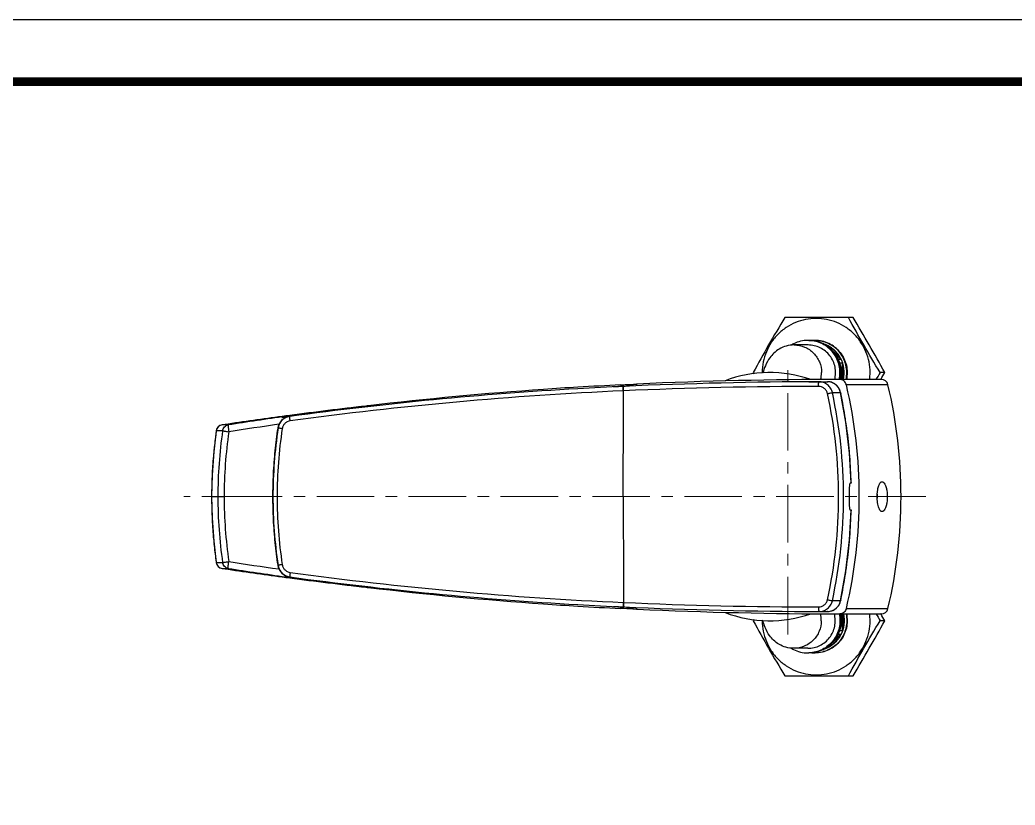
# Model space of a CAD drawing. Extents: x 0 to 790, y 0 to 579.
# Drawn here: x 356.9 to 573.4, y 407.9 to 578.8 of the extents above; entities that cross this region are included whole.
import ezdxf

# ---------------------------------------------------------------- set-up
doc = ezdxf.new("R2010")
doc.units = 0
doc.header["$LTSCALE"] = 10
doc.header["$MEASUREMENT"] = 0
doc.linetypes.add('CENTER', pattern=[2, 1.25, -0.25, 0.25, -0.25])
doc.linetypes.add('DOT', pattern=[0.2, 0.1, -0.1])
doc.layers.get('0').update_dxf_attribs({"linetype": 'CONTINUOUS'})
doc.layers.add('BODY', color=7, linetype='CONTINUOUS')
doc.layers.add('DEF_LAYER_ASSEM_MEMBER', color=7, linetype='CONTINUOUS')

msp = doc.modelspace()

# ---------------------------------------------------------------- linework, layer by layer
at = {"ltscale": 0.5}
msp.add_lwpolyline([(0, 0), (789.88, 0), (789.88, 578.76), (0, 578.76)], close=True, dxfattribs=at)
at = {"color": 5, "linetype": 'ByBlock', "lineweight": 200, "const_width": 1.82}
msp.add_lwpolyline([(12.7, 24.78), (777.1, 24.78), (777.1, 565.32), (12.7, 565.32)], close=True, dxfattribs=at)
at = {"layer": 'BODY', "color": 1, "linetype": 'CENTER', "lineweight": 5}
for p, q in [((523.95, 445.07), (523.95, 504.99)), ((553.92, 475.03), (392.54, 475.03))]:
    msp.add_line(p, q, dxfattribs=at)
at = {"layer": 'DEF_LAYER_ASSEM_MEMBER', "color": 7, "linetype": 'Continuous'}
for p, q in [((538.1, 514.03), (523.29, 514.03)), ((529.85, 509.03), (529.78, 509.03)), ((528.33, 508.03), (525.28, 508.03)), ((532.17, 507.95), (532.42, 507.95)), ((532.42, 507.95), (532.97, 507.4)), ((533.64, 506.73), (535.42, 504.94)), ((534.84, 504.94), (535.42, 504.94)), ((535.16, 504.15), (535.75, 504.15)), ((535.75, 504.15), (535.75, 500.53)), ((516.39, 502.03), (516.54, 501.75)), ((544.24, 500.53), (535.2, 500.53)), ((535.2, 500.53), (535.2, 500.53)), ((545, 502.03), (543.99, 502.03)), ((544.18, 500.53), (544.2, 500.56)), ((487.52, 499.36), (487.61, 499.36)), ((488.19, 499.03), (488.18, 499.03)), ((490.98, 499.52), (491.07, 499.53)), ((491.07, 499.53), (491.15, 499.53)), ((528.51, 500.01), (530.69, 500.02)), ((530.68, 500.03), (532.59, 500.03)), ((413.8, 491.61), (413.35, 491.04)), ((414.37, 492.06), (413.8, 491.61)), ((414.73, 492.23), (414.37, 492.06)), ((414.77, 492.6), (414.68, 492.58)), ((414.69, 492.48), (414.78, 492.49)), ((414.81, 492.28), (414.73, 492.24)), ((414.82, 492.6), (414.77, 492.6)), ((414.78, 492.49), (414.83, 492.5)), ((415.57, 492.7), (414.82, 492.6)), ((414.83, 492.5), (415.59, 492.61)), ((402.17, 490.83), (400.84, 490.63)), ((413.05, 490.38), (412.94, 489.93)), ((413.35, 491.04), (413.05, 490.38)), ((537.72, 477.93), (537.45, 477.93)), ((537.45, 472.13), (537.72, 472.13)), ((400.84, 459.42), (402.17, 459.23)), ((414.68, 457.47), (414.77, 457.46)), ((414.78, 457.56), (414.69, 457.58)), ((414.73, 457.81), (414.81, 457.78)), ((414.77, 457.46), (415.57, 457.36)), ((415.59, 457.45), (414.78, 457.56)), ((487.61, 450.7), (487.52, 450.7)), ((488.18, 451.03), (488.19, 451.03)), ((491.15, 450.53), (490.98, 450.54)), ((516.54, 448.31), (516.39, 448.03)), ((530.68, 450.03), (532.59, 450.03)), ((532.59, 450.03), (532.58, 450.03)), ((535.2, 449.53), (535.2, 449.53)), ((535.2, 449.53), (544.24, 449.53)), ((535.75, 449.53), (535.75, 445.91)), ((544.2, 449.5), (544.18, 449.53)), ((545, 448.03), (543.99, 448.03)), ((535.42, 445.12), (533.64, 443.33)), ((534.84, 445.12), (535.42, 445.12)), ((535.15, 445.91), (535.75, 445.91)), ((528.27, 442.03), (525.22, 442.03)), ((532.17, 442.11), (532.42, 442.11)), ((532.97, 442.66), (532.42, 442.11)), ((529.85, 441.03), (529.78, 441.03)), ((523.29, 436.03), (538.1, 436.03))]:
    msp.add_line(p, q, dxfattribs=at)
at = {"layer": 'DEF_LAYER_ASSEM_MEMBER', "color": 9, "linetype": 'Continuous'}
for p, q in [((488.15, 498.05), (488.13, 498.05)), ((545.71, 499.37), (536.65, 499.37)), ((533.61, 497.67), (535.41, 497.67)), ((535.41, 497.66), (535.41, 497.67)), ((535.41, 497.67), (535.45, 497.48)), ((399.59, 489.36), (399.58, 489.37)), ((400.95, 489.36), (399.59, 489.37)), ((402.2, 490.64), (400.84, 490.63)), ((400.84, 490.63), (400.84, 490.63)), ((412.94, 489.93), (413.03, 489.97)), ((412.94, 489.93), (412.94, 489.93)), ((537.71, 478.08), (537.71, 477.93)), ((398.55, 475.03), (401.29, 475.03)), ((537.71, 472.13), (537.71, 471.98)), ((399.59, 460.7), (399.58, 460.69)), ((399.59, 460.69), (400.95, 460.69)), ((400.84, 459.42), (400.84, 459.42)), ((400.84, 459.42), (402.2, 459.42)), ((413.03, 460.09), (412.94, 460.13)), ((412.94, 460.13), (412.94, 460.13)), ((535.45, 452.6), (535.41, 452.39)), ((488.13, 452.01), (488.15, 452.01)), ((535.41, 452.39), (533.61, 452.39)), ((535.41, 452.39), (535.41, 452.39)), ((536.65, 450.69), (545.71, 450.69))]:
    msp.add_line(p, q, dxfattribs=at)
at = {"layer": 'DEF_LAYER_ASSEM_MEMBER', "color": 7, "linetype": 'DOT'}
for p, q in [((414.8, 492.35), (413.77, 492.21)), ((415.24, 492.41), (414.8, 492.35))]:
    msp.add_line(p, q, dxfattribs=at)
at = {"layer": 'DEF_LAYER_ASSEM_MEMBER', "color": 7, "linetype": 'Continuous'}
for points in [[(535.41, 497.66), (535.27, 498.14), (534.93, 498.79), (534.43, 499.34), (533.81, 499.74), (533.1, 499.98), (532.58, 500.03)], [(537.72, 477.93), (537.35, 484.48), (536.56, 491.22), (535.41, 497.66)], [(432.64, 494.79), (432.4, 494.76), (432.19, 494.74)], [(399.58, 489.36), (399.02, 484.76), (398.66, 479.7), (398.55, 475.03)], [(412.94, 489.93), (412.33, 485.05), (411.95, 479.92), (411.83, 475.03)], [(398.55, 475.03), (398.66, 470.39), (399.02, 465.34), (399.58, 460.69)], [(411.83, 475.03), (411.95, 470.11), (412.34, 464.99), (412.94, 460.13)], [(535.41, 452.39), (536.56, 458.86), (537.35, 465.6), (537.72, 472.13)], [(412.94, 460.13), (413.05, 459.66), (413.36, 459), (413.81, 458.43), (414.39, 457.98), (414.73, 457.81)], [(432.19, 455.32), (432.4, 455.3), (432.64, 455.27)], [(532.58, 450.03), (533.12, 450.08), (533.83, 450.32), (534.45, 450.74), (534.94, 451.29), (535.28, 451.94), (535.41, 452.39)]]:
    msp.add_lwpolyline(points, dxfattribs=at)
for centre, radius, start, end in [((528.3, 502.08), 6.95, 90.008, 116.7412), ((528.3, 502.14), 6.89, 88.2106, 89.9989), ((529.78, 502.03), 7, 92.5043, 95.2207), ((529.78, 502.08), 6.95, 90.0018, 92.5045), ((528.3, 502.08), 6.95, 120.1013, 122.1045), ((528.3, 502.08), 6.95, 116.7361, 120.0991), ((529.61, 502.08), 6.55, 69.9875, 71.9191), ((529.5, 502.05), 6.59, 26.0884, 63.6931), ((529.47, 502.03), 6.62, 346.8248, 18.6762), ((535.99, -505.4), 1005.93, 90.04498, 92.55454), ((519.95, 475.03), 27, 70.5885, 110.9937), ((529.98, 502.03), 11.84, 352.6708, 359.9898), ((880.61, 298.68), 393.27, 148.8639, 149.1183), ((221.43, 678.62), 368.62, 331.1157, 331.3762), ((524.34, -309.62), 809.45, 93.265, 97.72005), ((527.64, -314.75), 815.1, 93.99918, 96.69311), ((527.48, -312.85), 813.19, 93.47351, 93.99768), ((527.48, -312.78), 813.11, 92.81673, 93.47351), ((524.32, -309.49), 809.32, 92.55991, 93.26457), ((507.5, 14.3), 485.08, 92.2812, 92.5457), ((487.11, 506.4), 7.44, 277.0787, 278.3603), ((533.07, -505.45), 1005.48, 90.13588, 92.55806), ((486.85, 508.14), 9.2, 278.3968, 280.3593), ((491.23, 494.11), 5.41, 92.5836, 93.1801), ((432.91, 475.03), 106.56, 346.7943, 13.2057), ((532.86, -396.09), 896.5, 96.44789, 97.5176), ((528.19, -319.49), 819.87, 96.69255, 97.89394), ((532.94, -396.69), 897.1, 97.57499, 98.38193), ((528.81, -324.03), 824.45, 97.9564, 98.83425), ((416, 489.52), 3.01, 113.3169, 171.4292), ((415.92, 489.48), 3.01, 136.5074, 147.5814), ((415.92, 489.48), 3, 134.6436, 136.4993), ((415.93, 489.47), 3.02, 121.5933, 134.6196), ((415.92, 489.48), 3.01, 118.0221, 121.5733), ((415.92, 489.47), 3.02, 113.3567, 118.022), ((416.01, 489.49), 3.03, 97.7259, 113.3112), ((401.06, 489.15), 1.5, 98.4804, 171.711), ((415.89, 489.49), 2.98, 170.4327, 171.4863), ((415.92, 489.48), 3.01, 160.7884, 170.4202), ((415.91, 489.49), 3, 152.6932, 160.7755), ((415.92, 489.48), 3.01, 147.6007, 152.6911), ((534.81, 475.05), 8.6, 2.4218, 3.9722), ((534.85, 475), 8.55, 356.0306, 357.5936), ((534.21, 475.03), 9.19, 0.0187, 2.4266), ((534.13, 475.03), 9.27, 357.5946, 359.9714), ((401.06, 460.91), 1.5, 188.289, 261.5196), ((532.94, 1346.74), 897.1, 261.61807, 262.42502), ((528.81, 1274.09), 824.45, 261.16575, 262.04358), ((415.89, 460.57), 2.98, 188.5137, 189.5673), ((415.92, 460.58), 3.01, 189.5969, 246.6747), ((416, 460.54), 3.01, 188.5708, 246.6831), ((416.01, 460.56), 3.03, 246.6889, 262.2741), ((532.86, 1346.15), 896.5, 262.48241, 263.55211), ((528.19, 1269.55), 819.87, 262.10606, 263.30745), ((524.41, 1260.41), 810.19, 262.28198, 266.73297), ((527.64, 1264.81), 815.1, 263.30689, 266.00082), ((527.48, 1262.91), 813.19, 266.00232, 266.52649), ((527.48, 1262.83), 813.11, 266.52649, 267.18327), ((524.32, 1259.55), 809.32, 266.73543, 267.44009), ((506.13, 903.17), 452.46, 267.4448, 267.7284), ((487.11, 443.72), 7.38, 81.7556, 82.988), ((486.87, 442.07), 9.05, 79.7321, 81.7186), ((533.07, 1455.51), 1005.48, 267.44194, 269.86412), ((491.23, 455.94), 5.41, 266.8209, 267.4173), ((535.99, 1455.46), 1005.93, 267.4453, 269.95502), ((519.95, 475.03), 27, 249.0063, 289.4115), ((529.47, 448.03), 6.62, 341.3238, 13.1752), ((529.98, 448.03), 11.84, 0.0102, 7.3292), ((891.21, 657.75), 405.63, 210.8856, 211.1322), ((212.28, 266.41), 379.07, 28.6274, 28.8807), ((529.5, 448.01), 6.59, 296.3069, 333.9116), ((528.3, 447.98), 6.95, 238.0326, 239.8988), ((528.3, 447.98), 6.95, 239.9006, 242.7729), ((528.3, 447.98), 6.95, 242.7673, 269.9925), ((529.61, 447.98), 6.55, 288.0809, 289.9905), ((528.3, 447.92), 6.89, 270.0011, 271.7894), ((529.78, 448.02), 7, 264.7821, 267.4956), ((529.78, 447.98), 6.95, 267.4954, 269.9982)]:
    msp.add_arc(centre, radius, start, end, dxfattribs=at)
at = {"layer": 'DEF_LAYER_ASSEM_MEMBER', "color": 9, "linetype": 'Continuous'}
for centre, radius, start, end in [((529.78, 502.15), 6.88, 89.3992, 89.9999), ((525.21, 502.03), 6.05, 345.2233, 359.9705), ((523.66, -300.83), 799.67, 92.54637, 97.76286), ((532.27, -493.99), 993.02, 90.09629, 92.54651), ((490.97, 498.98), 0.537, 92.2514, 94.128), ((532.59, 497.26), 2.77, 89.4969, 89.9951), ((532.59, 497.23), 2.79, 77.9289, 89.4746), ((532.58, 497.22), 2.81, 68.2408, 77.9022), ((532.57, 497.2), 2.83, 63.3744, 68.2397), ((532.55, 497.16), 2.87, 49.8959, 63.3591), ((532.53, 497.13), 2.91, 47.385, 49.9297), ((532.5, 497.1), 2.96, 35.718, 47.3738), ((532.45, 497.06), 3.01, 30.538, 35.7357), ((532.43, 497.05), 3.04, 22.5451, 30.5332), ((532.38, 497.03), 3.1, 11.9311, 22.5294), ((430.2, 475.03), 104.78, 359.9986, 12.3579), ((429.97, 475.03), 106.08, 359.9996, 12.3227), ((427.7, 475.09), 110.05, 8.8076, 11.7371), ((427.53, 475.06), 110.22, 8.1054, 8.8084), ((498.97, 475.05), 100.41, 171.8034, 172.1229), ((500.92, 475.02), 101, 171.8331, 179.9946), ((528.78, -324.76), 823.68, 98.06676, 98.83329), ((512.38, 475.02), 100.47, 171.4474, 179.9968), ((512.25, 475.03), 100.42, 171.4655, 174.2986), ((511.72, 475.03), 98.91, 171.3987, 179.9981), ((427.42, 475.05), 110.34, 5.1051, 8.1052), ((499.08, 475.03), 100.52, 172.1232, 174.0899), ((500.75, 475.02), 99.46, 171.8289, 179.9946), ((499.16, 475.02), 100.6, 174.0898, 174.6708), ((512.33, 475.02), 100.5, 174.2984, 177.1708), ((499.18, 475.02), 100.63, 174.6709, 177.1081), ((427.3, 475.04), 110.45, 4.5488, 5.1056), ((427.22, 475.03), 110.53, 1.5811, 4.5484), ((499.05, 475.03), 100.49, 177.6947, 179.6712), ((499.14, 475.02), 100.58, 177.1083, 177.6949), ((512.15, 475.03), 100.32, 177.1706, 179.9991), ((498.92, 475.03), 100.37, 179.6716, 180), ((498.92, 475.03), 100.37, 180, 180.3336), ((499.05, 475.03), 100.49, 180.334, 182.2736), ((500.92, 475.04), 101, 180.0054, 188.1669), ((500.75, 475.04), 99.46, 180.0054, 188.1711), ((512.15, 475.03), 100.32, 180.0009, 182.8352), ((512.35, 475.03), 100.45, 180.0021, 188.5537), ((511.72, 475.03), 98.91, 180.0018, 188.6014), ((430.2, 475.03), 104.78, 347.6421, 0.0014), ((429.97, 475.03), 106.08, 347.6773, 0.0004), ((499.14, 475.03), 100.58, 182.2734, 182.8549), ((499.18, 475.04), 100.63, 182.855, 185.2936), ((512.33, 475.04), 100.5, 182.835, 185.7073), ((427.22, 475.03), 110.53, 355.4335, 358.4218), ((499.16, 475.03), 100.6, 185.2937, 185.8777), ((427.3, 475.02), 110.45, 354.9393, 355.4331), ((499.08, 475.03), 100.53, 185.8776, 187.8818), ((512.25, 475.03), 100.42, 185.7072, 188.5345), ((427.38, 475.02), 110.37, 351.9405, 354.9394), ((498.97, 475.01), 100.41, 187.8821, 188.1966), ((528.78, 1274.82), 823.68, 261.16671, 261.93261), ((427.52, 475), 110.23, 351.2131, 351.9398), ((523.55, 1249.7), 798.48, 262.23323, 267.45754), ((427.66, 474.98), 110.09, 348.2725, 351.2134), ((532.27, 1444.05), 993.02, 267.45349, 269.90371), ((490.97, 451.08), 0.537, 265.8783, 267.7549), ((532.55, 452.91), 2.88, 296.5154, 310.6059), ((532.52, 452.94), 2.93, 310.6036, 315.5143), ((532.49, 452.97), 2.97, 315.5236, 324.3194), ((532.45, 453), 3.01, 324.326, 330.0418), ((532.43, 453.01), 3.04, 330.0458, 337.5815), ((532.38, 453.03), 3.1, 337.5948, 348.0677), ((525.15, 448.03), 6.05, 0.0295, 14.7819), ((532.59, 452.8), 2.77, 269.9997, 270.8036), ((532.59, 452.82), 2.79, 270.822, 281.914), ((532.58, 452.85), 2.82, 281.9585, 294.5418), ((532.57, 452.86), 2.83, 294.5435, 296.4721), ((529.78, 447.91), 6.88, 270.0001, 270.6008)]:
    msp.add_arc(centre, radius, start, end, dxfattribs=at)
at = {"layer": 'DEF_LAYER_ASSEM_MEMBER', "color": 7, "linetype": 'Continuous'}
for centre, major_axis, start_param, end_param in [((544.24, 499.03), (1.51, 0), 0.231355, 1.570768), ((441.98, 475.03), (106.57, 0), -0.231355, 0.231355), ((544.24, 451.03), (1.51, 0), -1.570768, -0.231355)]:
    msp.add_ellipse(centre, major_axis=major_axis, ratio=0.996195, start_param=start_param, end_param=end_param, dxfattribs=at)
for points, start_tangent, end_tangent in [([(523.29, 514.03), (519.74, 508.03), (516.39, 502.03)], (-0.516994, -0.855989), (-0.47914, -0.877739)), ([(541.82, 502.03), (541.59, 504.33), (540.92, 506.54), (539.84, 508.57), (538.38, 510.36), (536.6, 511.82), (534.58, 512.91), (532.37, 513.58), (530.09, 513.81), (527.8, 513.58), (525.6, 512.91), (523.57, 511.82), (521.79, 510.36), (520.33, 508.57), (519.25, 506.54), (518.58, 504.33), (518.35, 502.03)], (0, 1), (0, -1)), ([(543.99, 502.03), (540.45, 508.03), (537.09, 514.03)], (-0.516986, 0.855994), (-0.479131, 0.877744)), ([(545, 502.03), (541.65, 508.03), (538.1, 514.03)], (-0.47914, 0.877739), (-0.516994, 0.855989)), ([(535.11, 500.54), (535.27, 502.06), (535.1, 503.58), (533.8, 506.34), (531.45, 508.27), (530.03, 508.81), (528.51, 509.03)], (0.212245, 0.977217), (-0.999513, 0.03121)), ([(528.52, 509.03), (530.07, 508.86), (531.54, 508.34), (532.87, 507.51), (533.98, 506.41), (534.81, 505.09), (535.34, 503.62), (535.52, 502.07), (535.36, 500.52)], (1, 0), (-0.216005, -0.976392)), ([(529.85, 509.03), (531.4, 508.86), (532.87, 508.34), (534.19, 507.51), (535.29, 506.41), (536.12, 505.09), (536.65, 503.62), (536.83, 502.07), (536.66, 500.52)], (1, 0), (-0.215245, -0.97656)), ([(525.28, 508.03), (523.59, 507.8), (522.07, 507.15), (520.86, 506.24), (520.01, 505.26), (519.03, 503.5), (518.49, 501.91)], (-1, 0), (-0.273548, -0.961858)), ([(534.11, 500.51), (534.31, 501.86), (534.19, 503.22), (533.77, 504.52), (533.06, 505.7), (532.11, 506.68), (530.97, 507.41), (529.68, 507.87), (528.33, 508.03)], (0.252452, 0.967609), (-1, 0)), ([(536.01, 500.52), (536.12, 502.9), (535.39, 505.17), (533.9, 507.03), (531.85, 508.23)], (0.227211, 0.973845), (-0.93962, 0.34222)), ([(536.65, 499.37), (536.13, 500.2), (535.2, 500.53)], (-0.22847, 0.973551), (-1, 0.000043)), ([(487.61, 499.36), (488.5, 499.4), (490.95, 499.52)], (0.998798, 0.049008), (0.998873, 0.047453)), ([(488.5, 499.09), (490.93, 499.52)], (0.983858, 0.178953), (0.998474, 0.055227)), ([(537.45, 477.93), (537.43, 477.92), (537.4, 477.87), (537.36, 477.71), (537.32, 477.44), (537.29, 477.08), (537.27, 476.64), (537.25, 476.14), (537.24, 475.6), (537.24, 475.03), (537.24, 474.46), (537.25, 473.92), (537.27, 473.42), (537.29, 472.98), (537.32, 472.62), (537.36, 472.35), (537.4, 472.19), (537.43, 472.14), (537.45, 472.13)], (-1, 0), (1, 0)), ([(543.37, 475.03), (543.45, 476.3), (543.57, 476.99), (543.71, 477.44), (543.85, 477.77), (544.43, 478.28)], (0, 1), (1, 0.000544)), ([(544.43, 478.28), (545.02, 477.78), (545.17, 477.45), (545.32, 477), (545.46, 476.3), (545.55, 475.03)], (1, 0.000544), (0, -1)), ([(544.43, 471.78), (543.85, 472.29), (543.71, 472.62), (543.57, 473.07), (543.45, 473.75), (543.37, 475.03)], (-1, -0.000036), (0, 1)), ([(545.55, 475.03), (545.46, 473.76), (545.32, 473.06), (545.17, 472.6), (545.02, 472.28), (544.43, 471.78)], (0, -1), (-1, -0.000036)), ([(490.95, 450.54), (490.19, 450.57), (487.61, 450.7)], (-0.998873, 0.047453), (-0.998798, 0.049009)), ([(490.93, 450.54), (488.48, 450.97)], (-0.998474, 0.055229), (-0.984139, 0.177401)), ([(536.65, 450.69), (536.13, 449.85), (535.2, 449.53)], (-0.22847, -0.973551), (-1, -0.000043)), ([(528.27, 442.03), (529.62, 442.19), (530.9, 442.64), (532.05, 443.38), (533, 444.36), (533.7, 445.53), (534.12, 446.83), (534.24, 448.2), (534.05, 449.55)], (1, 0), (-0.252539, 0.967587)), ([(535.11, 449.52), (535.27, 448), (535.1, 446.48), (533.8, 443.72), (531.45, 441.79), (530.03, 441.25), (528.51, 441.03)], (0.212245, -0.977217), (-0.999513, -0.03121)), ([(535.36, 449.54), (535.52, 447.99), (535.34, 446.44), (534.81, 444.96), (533.98, 443.65), (532.87, 442.54), (531.54, 441.72), (530.07, 441.2), (528.52, 441.03)], (0.216019, -0.976389), (-1, 0)), ([(536.66, 449.54), (536.83, 447.99), (536.65, 446.44), (536.12, 444.97), (535.29, 443.65), (534.19, 442.55), (532.87, 441.72), (531.4, 441.2), (529.85, 441.03)], (0.215246, -0.97656), (-1, 0)), ([(536.01, 449.54), (536.12, 447.15), (535.39, 444.89), (533.9, 443.03), (531.85, 441.82)], (0.227211, -0.973845), (-0.939751, -0.341859)), ([(516.39, 448.03), (519.74, 442.03), (523.29, 436.03)], (0.47914, -0.877739), (0.516994, -0.855989)), ([(518.35, 448.03), (518.58, 445.73), (519.25, 443.52), (520.33, 441.49), (521.79, 439.7), (523.57, 438.24), (525.6, 437.15), (527.8, 436.48), (530.09, 436.25), (532.37, 436.48), (534.58, 437.15), (536.6, 438.24), (538.38, 439.7), (539.84, 441.49), (540.92, 443.52), (541.59, 445.73), (541.82, 448.03)], (0, -1), (0, 1)), ([(525.22, 442.03), (523.52, 442.26), (522, 442.91), (520.79, 443.82), (519.94, 444.8), (518.97, 446.56), (518.42, 448.15)], (-1, 0), (-0.273254, 0.961942)), ([(537.09, 436.03), (540.45, 442.03), (543.99, 448.03)], (0.479131, 0.877744), (0.516986, 0.855994)), ([(538.1, 436.03), (541.65, 442.03), (545, 448.03)], (0.516994, 0.855989), (0.47914, 0.877739))]:
    msp.add_spline(points, degree=3, dxfattribs=dict(at, start_tangent=start_tangent, end_tangent=end_tangent))
at = {"layer": 'DEF_LAYER_ASSEM_MEMBER', "color": 9, "linetype": 'Continuous'}
for points, start_tangent, end_tangent in [([(535.32, 500.51), (535.49, 502.06), (535.31, 503.62), (534.79, 505.09), (533.96, 506.41), (532.85, 507.51), (531.53, 508.34), (530.06, 508.85), (528.52, 509.03)], (0.216197, 0.97635), (-1, 0)), ([(536.59, 500.52), (536.75, 502.07), (536.57, 503.61), (536.06, 505.07), (535.24, 506.39), (534.15, 507.49), (532.84, 508.32), (531.38, 508.84), (529.85, 509.03)], (0.214458, 0.976733), (-0.999945, 0.010483)), ([(536.66, 500.52), (536.82, 502.07), (536.64, 503.62), (536.12, 505.1), (535.29, 506.41), (534.18, 507.51), (532.86, 508.34), (531.4, 508.86), (529.85, 509.03)], (0.214458, 0.976733), (-1, 0)), ([(525.28, 508.03), (527.57, 507.57), (529.51, 506.27), (530.8, 504.33), (531.26, 502.03)], (1, 0), (0, -1)), ([(487.61, 499.36), (487.59, 499.33), (487.57, 499.26), (487.56, 499.14), (487.54, 498.98)], (-1, 0.000763), (-0.04881, -0.998808)), ([(488.13, 498.05), (488.12, 498.42), (488.12, 498.59), (488.13, 498.74), (488.13, 498.86), (488.15, 498.95), (488.16, 499.01), (488.18, 499.03)], (-0.042503, 0.999096), (1, -0.000105)), ([(488.13, 475.03), (488.15, 498.05)], (0, 1), (0.001827, 0.999998)), ([(488.14, 498.74), (488.15, 498.86), (488.16, 498.95), (488.18, 499.01), (488.19, 499.03)], (0.044496, 0.99901), (1, -0.000106)), ([(488.15, 498.05), (488.14, 498.24), (488.14, 498.74)], (-0.042476, 0.999097), (0.044496, 0.99901)), ([(530.6, 499.03), (530.6, 499.41), (530.61, 499.58), (530.62, 499.73), (530.64, 499.86), (530.65, 499.95), (530.67, 500.01), (530.68, 500.03)], (-0.002175, 0.999998), (1, -0.00002)), ([(532.55, 497.46), (532.3, 498.08), (531.85, 498.59), (531.26, 498.92), (530.6, 499.03)], (-0.214188, 0.976792), (-0.999999, -0.001396)), ([(533.61, 497.67), (533.23, 498.61), (532.56, 499.36), (531.68, 499.86), (530.69, 500.03)], (-0.213512, 0.97694), (-1, 0.000174)), ([(532.55, 497.46), (532.93, 497.54), (533.26, 497.61), (533.4, 497.63), (533.5, 497.65), (533.57, 497.67), (533.61, 497.67)], (0.976614, 0.215), (0.999973, -0.007374)), ([(415.64, 491.51), (415.03, 491.32), (414.5, 490.95), (414.12, 490.43), (413.92, 489.82)], (-0.990788, -0.135425), (-0.149692, -0.988733)), ([(415.64, 491.51), (415.6, 491.89), (415.59, 492.06), (415.58, 492.21), (415.57, 492.33), (415.58, 492.42), (415.59, 492.48), (415.6, 492.5)], (-0.133023, 0.991113), (0.999999, 0.001138)), ([(400.84, 490.63), (400, 490.21), (399.59, 489.36)], (-0.988922, -0.148439), (-0.141286, -0.989969)), ([(400.95, 489.37), (401.37, 490.21), (402.2, 490.64)], (0.139873, 0.990169), (0.987757, 0.156002)), ([(400.95, 489.37), (401.09, 489.34), (401.21, 489.32), (401.38, 489.29), (401.8, 489.23), (402.3, 489.16)], (0.993834, -0.110879), (0.993379, -0.114882)), ([(402.2, 490.64), (402.18, 490.6), (402.17, 490.51), (402.17, 490.37), (402.18, 490.19), (402.19, 489.97), (402.22, 489.71), (402.3, 489.16)], (-0.962668, -0.270686), (0.119191, -0.992871)), ([(413.92, 489.82), (413.58, 489.87), (413.43, 489.9), (413.29, 489.92), (413.18, 489.94), (413.1, 489.95), (413.05, 489.96), (413.03, 489.97)], (-0.988713, 0.149821), (-0.89117, 0.453669)), ([(488.13, 475.03), (488.15, 452.01)], (0, -1), (0.001827, -0.999998)), ([(399.59, 460.7), (400, 459.85), (400.84, 459.42)], (0.141286, -0.989969), (0.988922, -0.148439)), ([(400.95, 460.69), (401.09, 460.72), (401.21, 460.74), (401.38, 460.76), (401.8, 460.83), (402.3, 460.9)], (0.993823, 0.110973), (0.993379, 0.114883)), ([(402.2, 459.42), (401.37, 459.85), (400.95, 460.69)], (-0.987757, 0.156002), (-0.139873, 0.990169)), ([(402.2, 459.42), (402.18, 459.46), (402.17, 459.54), (402.17, 459.68), (402.18, 459.87), (402.19, 460.09), (402.22, 460.34), (402.3, 460.9)], (-0.96267, 0.270677), (0.119193, 0.992871)), ([(413.92, 460.24), (413.58, 460.19), (413.43, 460.16), (413.29, 460.14), (413.18, 460.12), (413.1, 460.11), (413.05, 460.1), (413.03, 460.09)], (-0.988713, -0.149821), (-0.891119, -0.45377)), ([(413.92, 460.24), (414.12, 459.63), (414.5, 459.11), (415.03, 458.74), (415.64, 458.55)], (0.149692, -0.988733), (0.990788, -0.135426)), ([(415.64, 458.55), (415.6, 458.17), (415.59, 458), (415.58, 457.85), (415.57, 457.73), (415.58, 457.64), (415.59, 457.58), (415.6, 457.56)], (-0.133026, -0.991113), (0.999999, -0.001139)), ([(530.6, 451.03), (531.26, 451.14), (531.85, 451.47), (532.3, 451.98), (532.55, 452.6)], (0.999999, -0.001396), (0.214189, 0.976792)), ([(532.55, 452.6), (532.93, 452.52), (533.26, 452.45), (533.4, 452.43), (533.5, 452.41), (533.57, 452.39), (533.61, 452.39)], (0.976614, -0.215001), (0.999973, 0.007375)), ([(487.61, 450.7), (487.59, 450.72), (487.57, 450.8), (487.56, 450.92), (487.54, 451.08)], (-1, 0.00035), (-0.048787, 0.998809)), ([(488.13, 452.01), (488.12, 451.63), (488.12, 451.47), (488.13, 451.32), (488.13, 451.2), (488.15, 451.11), (488.16, 451.05), (488.18, 451.03)], (-0.042494, -0.999097), (1, 0.000107)), ([(488.15, 452.01), (488.14, 451.82), (488.14, 451.32)], (-0.042476, -0.999097), (0.044496, -0.99901)), ([(488.14, 451.32), (488.15, 451.2), (488.16, 451.11), (488.18, 451.05), (488.19, 451.03)], (0.044496, -0.99901), (1, 0.000106)), ([(530.6, 451.03), (530.6, 450.65), (530.61, 450.48), (530.62, 450.32), (530.64, 450.2), (530.65, 450.11), (530.67, 450.05), (530.68, 450.03)], (-0.002171, -0.999998), (1, 0.000021)), ([(530.69, 450.03), (531.68, 450.2), (532.56, 450.69), (533.23, 451.45), (533.61, 452.39)], (1, 0.000174), (0.213513, 0.97694)), ([(535.32, 449.55), (535.49, 448), (535.31, 446.44), (534.79, 444.97), (533.96, 443.65), (532.85, 442.55), (531.53, 441.72), (530.06, 441.2), (528.52, 441.03)], (0.216197, -0.97635), (-1, 0)), ([(536.66, 449.54), (536.82, 447.98), (536.64, 446.43), (536.12, 444.96), (535.29, 443.64), (534.18, 442.54), (532.86, 441.72), (531.4, 441.2), (529.85, 441.03)], (0.214458, -0.976733), (-1, 0)), ([(536.59, 449.54), (536.75, 447.99), (536.57, 446.45), (536.06, 444.99), (535.24, 443.67), (534.15, 442.57), (532.84, 441.74), (531.38, 441.22), (529.85, 441.03)], (0.214458, -0.976733), (-0.999945, -0.010483)), ([(531.19, 448.03), (530.74, 445.73), (529.44, 443.79), (527.5, 442.49), (525.22, 442.03)], (0, -1), (-1, 0))]:
    msp.add_spline(points, degree=3, dxfattribs=dict(at, start_tangent=start_tangent, end_tangent=end_tangent))

doc.saveas('drawing.dxf')
